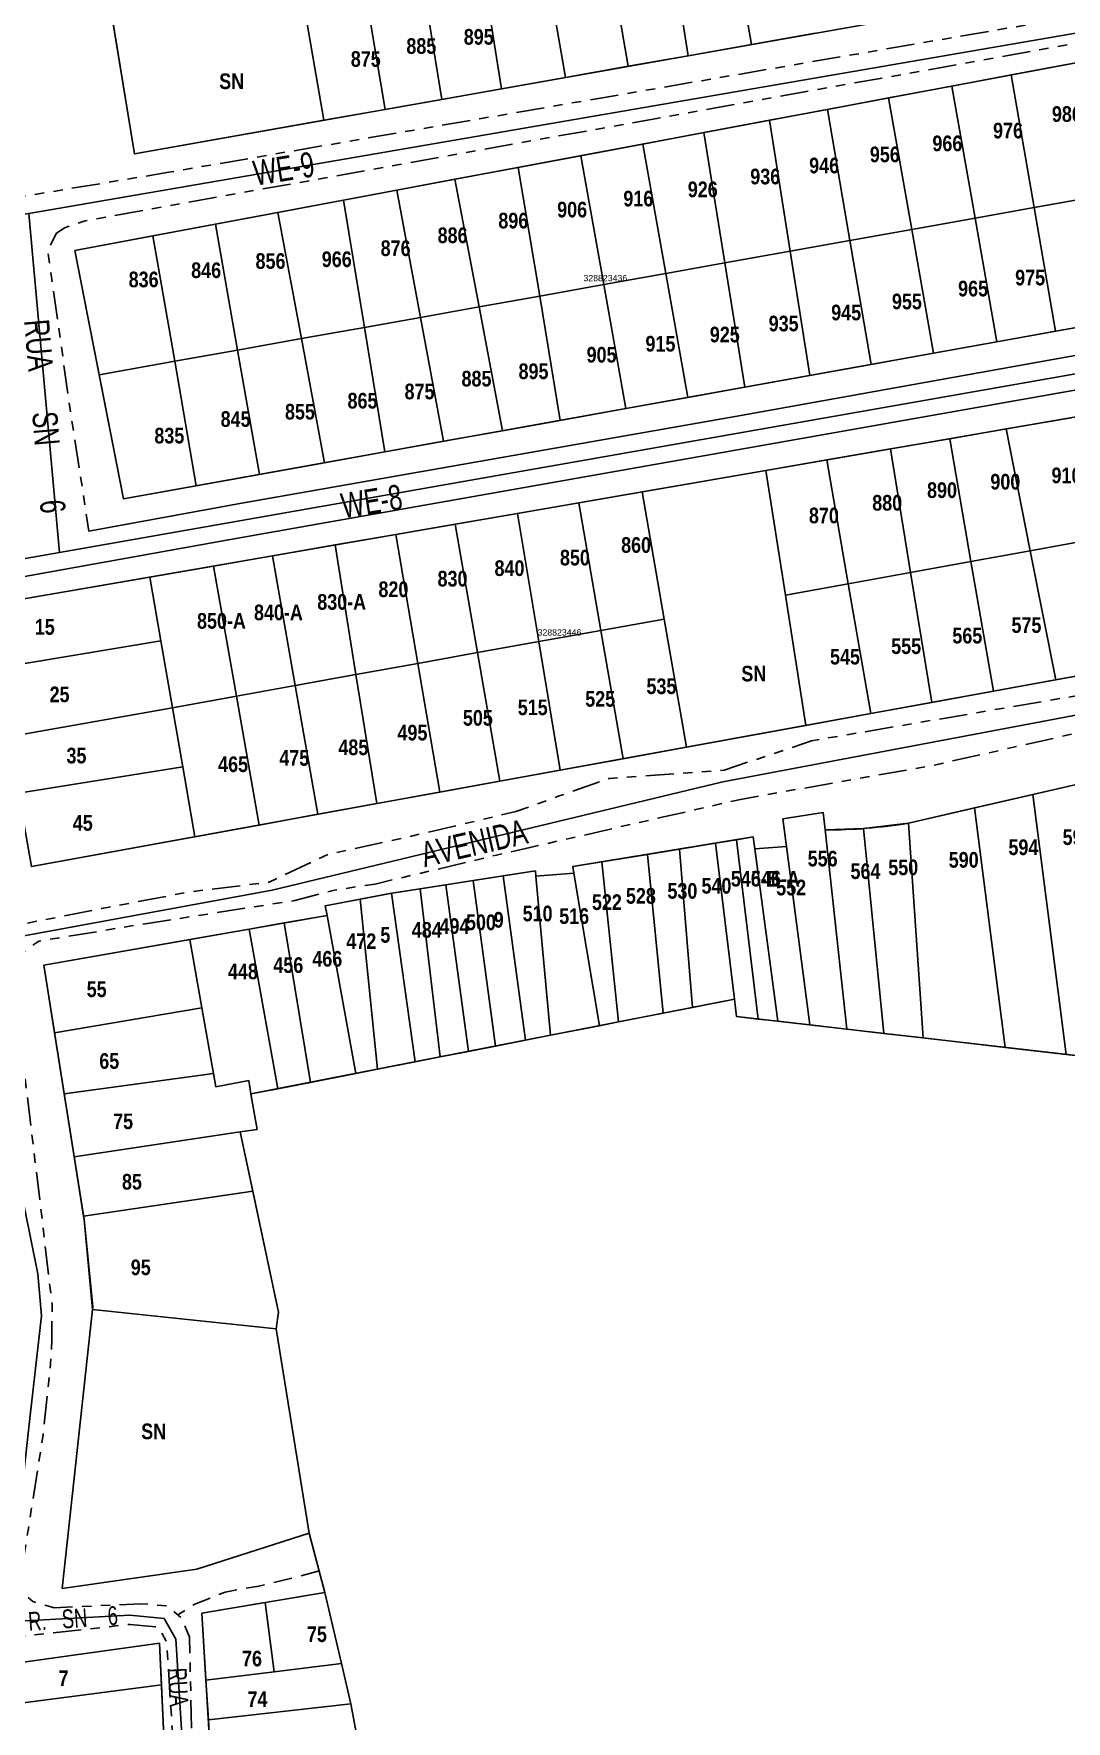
# Model space of a CAD drawing. Extents: x 205316 to 208372, y 4848714 to 4853250.
# Drawn here: x 206511.1 to 206676, y 4851599.2 to 4851868.8 of the extents above; entities that cross this region are included whole.
import ezdxf
from ezdxf.enums import TextEntityAlignment as Align

# ---------------------------------------------------------------- set-up
doc = ezdxf.new("R2010")
doc.units = 0
doc.header["$LTSCALE"] = 1.5
doc.header["$MEASUREMENT"] = 0
doc.linetypes.add('TRACO_15', pattern=[3, 2, -1])
doc.linetypes.add('TRACO_25', pattern=[8, 3, -1, 1, -1, 1, -1])
for name, color, linetype in [('CD-MALHA-LOTES', 40, 'CONTINUOUS'), ('CD_TXT_QUADRA', 7, 'CONTINUOUS'), ('RU-QUADRAS', 6, 'CONTINUOUS'), ('SV-CAMINHO-TRILHA', 20, 'CONTINUOUS'), ('SV-EIXO-RUA-N-PAV', 6, 'CONTINUOUS'), ('SV-EIXO-RUA-PAV', 20, 'CONTINUOUS'), ('SV-RUA-NAO-PAV-S-GUIA-C-GUIA', 7, 'CONTINUOUS'), ('SV-RUA-PAVIM-S-GUIA-C-GUIA', 7, 'CONTINUOUS'), ('SV-TXT-RUA-N-PAV-S-GUIA-C-GUIA', 7, 'CONTINUOUS'), ('SV-TXT-RUA-PAV-S-GUIA-C-GUIA', 7, 'CONTINUOUS'), ('Th_NmrPort', 7, 'CONTINUOUS')]:
    doc.layers.add(name, color=color, linetype=linetype)
doc.styles.add('ARIAL', font='arial.ttf')
doc.styles.add('ROMANS', font='arial.ttf', dxfattribs={"height": 0.2})
doc.styles.get("Standard").update_dxf_attribs({"font": 'swisscbo.ttf'})

msp = doc.modelspace()

# ---------------------------------------------------------------- linework, layer by layer
at = {"layer": 'CD-MALHA-LOTES', "linetype": 'Continuous'}
for p, q in [((206520.69, 4851889.51), (206527.22, 4851849.56)), ((206622.3, 4851887.25), (206625.78, 4851867.04)), ((206606.08, 4851863.55), (206602.55, 4851883.73)), ((206615.67, 4851865.25), (206612.45, 4851885.5)), ((206592.57, 4851881.95), (206596.05, 4851861.77)), ((206576.29, 4851858.26), (206573.07, 4851878.48)), ((206582.63, 4851880.18), (206585.87, 4851859.96)), ((206567.27, 4851856.66), (206563.89, 4851876.84)), ((206553.98, 4851875.07), (206557.49, 4851854.93)), ((206615.67, 4851865.25), (206625.78, 4851867.04)), ((206625.78, 4851867.04), (206635.92, 4851868.84)), ((206606.08, 4851863.55), (206615.67, 4851865.25)), ((206585.87, 4851859.96), (206596.05, 4851861.77)), ((206596.05, 4851861.77), (206606.08, 4851863.55)), ((206667.24, 4851862.17), (206657.78, 4851860.4)), ((206677.01, 4851864.01), (206667.24, 4851862.17)), ((206667.24, 4851862.17), (206670.92, 4851840.99)), ((206576.29, 4851858.26), (206585.87, 4851859.96)), ((206657.78, 4851860.4), (206647.66, 4851858.5)), ((206657.78, 4851860.4), (206661.48, 4851839.3)), ((206557.49, 4851854.93), (206567.27, 4851856.66)), ((206567.27, 4851856.66), (206576.29, 4851858.26)), ((206637.91, 4851856.67), (206628.63, 4851854.93)), ((206647.66, 4851858.5), (206637.91, 4851856.67)), ((206641.49, 4851835.72), (206637.91, 4851856.67)), ((206647.66, 4851858.5), (206651.38, 4851837.49)), ((206527.22, 4851849.56), (206557.49, 4851854.93)), ((206628.63, 4851854.93), (206618.15, 4851852.96)), ((206628.63, 4851854.93), (206631.94, 4851834.01)), ((206608.41, 4851851.13), (206598.52, 4851849.28)), ((206618.15, 4851852.96), (206608.41, 4851851.13)), ((206608.41, 4851851.13), (206612.09, 4851830.46)), ((206618.15, 4851852.96), (206621.52, 4851832.15)), ((206598.52, 4851849.28), (206588.52, 4851847.4)), ((206602.18, 4851828.69), (206598.52, 4851849.28)), ((206578.41, 4851845.5), (206569.11, 4851843.76)), ((206588.52, 4851847.4), (206578.41, 4851845.5)), ((206578.41, 4851845.5), (206582.25, 4851825.12)), ((206591.94, 4851826.86), (206588.52, 4851847.4)), ((206569.11, 4851843.76), (206560.63, 4851842.17)), ((206572.89, 4851823.45), (206569.11, 4851843.76)), ((206550.12, 4851840.2), (206540.14, 4851838.32)), ((206560.63, 4851842.17), (206550.12, 4851840.2)), ((206550.12, 4851840.2), (206553.89, 4851820.05)), ((206563.94, 4851821.85), (206560.63, 4851842.17)), ((206661.48, 4851839.3), (206670.92, 4851840.99)), ((206670.92, 4851840.99), (206680.82, 4851842.76)), ((206674.35, 4851821.23), (206670.92, 4851840.99)), ((206540.14, 4851838.32), (206530.17, 4851836.45)), ((206543.69, 4851818.22), (206540.14, 4851838.32)), ((206651.38, 4851837.49), (206641.49, 4851835.72)), ((206651.38, 4851837.49), (206661.48, 4851839.3)), ((206651.38, 4851837.49), (206654.87, 4851817.73)), ((206664.96, 4851819.54), (206661.48, 4851839.3)), ((206530.17, 4851836.45), (206517.69, 4851834.11)), ((206533.64, 4851816.43), (206530.17, 4851836.45)), ((206631.94, 4851834.01), (206641.49, 4851835.72)), ((206641.49, 4851835.72), (206644.87, 4851815.93)), ((206517.69, 4851834.11), (206521.59, 4851814.27)), ((206612.09, 4851830.46), (206621.52, 4851832.15)), ((206621.52, 4851832.15), (206631.94, 4851834.01)), ((206624.73, 4851812.31), (206621.52, 4851832.15)), ((206635.08, 4851814.17), (206631.94, 4851834.01)), ((206602.18, 4851828.69), (206612.09, 4851830.46)), ((206612.09, 4851830.46), (206615.61, 4851810.67)), ((206582.25, 4851825.12), (206591.94, 4851826.86)), ((206591.94, 4851826.86), (206602.18, 4851828.69)), ((206591.94, 4851826.86), (206595.24, 4851807)), ((206605.7, 4851808.88), (206602.18, 4851828.69)), ((206582.25, 4851825.12), (206572.89, 4851823.45)), ((206585.98, 4851805.34), (206582.25, 4851825.12)), ((206563.94, 4851821.85), (206553.89, 4851820.05)), ((206563.94, 4851821.85), (206572.89, 4851823.45)), ((206567.19, 4851801.96), (206563.94, 4851821.85)), ((206576.58, 4851803.65), (206572.89, 4851823.45)), ((206664.96, 4851819.54), (206674.35, 4851821.23)), ((206674.35, 4851821.23), (206684.35, 4851823.03)), ((206553.89, 4851820.05), (206543.69, 4851818.22)), ((206557.59, 4851800.23), (206553.89, 4851820.05)), ((206654.87, 4851817.73), (206664.96, 4851819.54)), ((206521.59, 4851814.27), (206533.64, 4851816.43)), ((206543.69, 4851818.22), (206533.64, 4851816.43)), ((206537.09, 4851796.55), (206533.64, 4851816.43)), ((206543.69, 4851818.22), (206547.19, 4851798.36)), ((206644.87, 4851815.93), (206635.08, 4851814.17)), ((206644.87, 4851815.93), (206654.87, 4851817.73)), ((206521.59, 4851814.27), (206525.49, 4851794.46)), ((206624.73, 4851812.31), (206635.08, 4851814.17)), ((206605.7, 4851808.88), (206615.61, 4851810.67)), ((206615.61, 4851810.67), (206624.73, 4851812.31)), ((206595.24, 4851807), (206605.7, 4851808.88)), ((206576.58, 4851803.65), (206585.98, 4851805.34)), ((206595.24, 4851807), (206585.98, 4851805.34)), ((206666.43, 4851805.62), (206657.45, 4851804.07)), ((206676.82, 4851807.42), (206666.43, 4851805.62)), ((206666.43, 4851805.62), (206670.27, 4851786.18)), ((206567.19, 4851801.96), (206576.58, 4851803.65)), ((206647.96, 4851802.43), (206637.79, 4851800.67)), ((206657.45, 4851804.07), (206647.96, 4851802.43)), ((206647.96, 4851802.43), (206651.19, 4851782.71)), ((206657.45, 4851804.07), (206660.83, 4851784.46)), ((206547.19, 4851798.36), (206557.59, 4851800.23)), ((206557.59, 4851800.23), (206567.19, 4851801.96)), ((206637.79, 4851800.67), (206628.09, 4851798.99)), ((206637.79, 4851800.67), (206641.23, 4851780.9)), ((206537.09, 4851796.55), (206547.19, 4851798.36)), ((206628.09, 4851798.99), (206608.29, 4851795.56)), ((206628.09, 4851798.99), (206631.2, 4851779.08)), ((206525.49, 4851794.46), (206537.09, 4851796.55)), ((206598.18, 4851793.81), (206608.29, 4851795.56)), ((206608.29, 4851795.56), (206611.82, 4851775.27)), ((206588.42, 4851792.12), (206578.45, 4851790.4)), ((206598.18, 4851793.81), (206588.42, 4851792.12)), ((206588.42, 4851792.12), (206591.81, 4851771.67)), ((206601.72, 4851773.44), (206598.18, 4851793.81)), ((206578.45, 4851790.4), (206568.95, 4851788.76)), ((206582.01, 4851769.9), (206578.45, 4851790.4)), ((206549.26, 4851785.35), (206559.26, 4851787.13)), ((206559.26, 4851787.13), (206568.95, 4851788.76)), ((206559.26, 4851787.13), (206562.58, 4851766.39)), ((206568.95, 4851788.76), (206572.47, 4851768.17)), ((206660.83, 4851784.46), (206670.27, 4851786.18)), ((206670.27, 4851786.18), (206680.44, 4851788.02)), ((206674.36, 4851765.54), (206670.27, 4851786.18)), ((206539.85, 4851783.72), (206529.68, 4851781.96)), ((206549.26, 4851785.35), (206539.85, 4851783.72)), ((206539.85, 4851783.72), (206543.51, 4851762.94)), ((206552.9, 4851764.64), (206549.26, 4851785.35)), ((206651.19, 4851782.71), (206660.83, 4851784.46)), ((206664.41, 4851763.72), (206660.83, 4851784.46)), ((206529.68, 4851781.96), (206503.38, 4851777.41)), ((206531.44, 4851771.79), (206529.68, 4851781.96)), ((206631.2, 4851779.08), (206641.23, 4851780.9)), ((206641.23, 4851780.9), (206651.19, 4851782.71)), ((206644.84, 4851760.16), (206641.23, 4851780.9)), ((206654.58, 4851761.93), (206651.19, 4851782.71)), ((206631.2, 4851779.08), (206634.45, 4851758.27)), ((206591.81, 4851771.67), (206601.72, 4851773.44)), ((206611.82, 4851775.27), (206601.72, 4851773.44)), ((206601.72, 4851773.44), (206605.29, 4851752.95)), ((206615.39, 4851754.79), (206611.82, 4851775.27)), ((206505.15, 4851767.39), (206531.44, 4851771.79)), ((206533.3, 4851761.1), (206531.44, 4851771.79)), ((206582.01, 4851769.9), (206591.81, 4851771.67)), ((206595.22, 4851751.12), (206591.81, 4851771.67)), ((206572.47, 4851768.17), (206562.58, 4851766.39)), ((206582.01, 4851769.9), (206572.47, 4851768.17)), ((206575.99, 4851747.61), (206572.47, 4851768.17)), ((206585.58, 4851749.36), (206582.01, 4851769.9)), ((206674.36, 4851765.54), (206684.29, 4851767.35)), ((206552.9, 4851764.64), (206543.51, 4851762.94)), ((206562.58, 4851766.39), (206552.9, 4851764.64)), ((206556.51, 4851744.07), (206552.9, 4851764.64)), ((206565.92, 4851745.78), (206562.58, 4851766.39)), ((206664.41, 4851763.72), (206674.36, 4851765.54)), ((206543.51, 4851762.94), (206533.3, 4851761.1)), ((206543.51, 4851762.94), (206547.12, 4851742.36)), ((206644.84, 4851760.16), (206654.58, 4851761.93)), ((206654.58, 4851761.93), (206664.41, 4851763.72)), ((206507.09, 4851756.46), (206533.3, 4851761.1)), ((206534.95, 4851751.64), (206533.3, 4851761.1)), ((206634.45, 4851758.27), (206644.84, 4851760.16)), ((206615.39, 4851754.79), (206634.45, 4851758.27)), ((206605.29, 4851752.95), (206615.39, 4851754.79)), ((206508.69, 4851747.44), (206534.95, 4851751.64)), ((206536.88, 4851740.49), (206534.95, 4851751.64)), ((206605.29, 4851752.95), (206595.22, 4851751.12)), ((206575.99, 4851747.61), (206585.58, 4851749.36)), ((206585.58, 4851749.36), (206595.22, 4851751.12)), ((206678.58, 4851749.07), (206670.7, 4851747.25)), ((206556.51, 4851744.07), (206565.92, 4851745.78)), ((206565.92, 4851745.78), (206575.99, 4851747.61)), ((206670.7, 4851747.25), (206661.39, 4851745.09)), ((206676.02, 4851705.73), (206670.7, 4851747.25)), ((206547.12, 4851742.36), (206556.51, 4851744.07)), ((206637.23, 4851744.34), (206630.79, 4851743.33)), ((206630.79, 4851743.33), (206631.37, 4851738.92)), ((206637.52, 4851741.58), (206637.23, 4851744.34)), ((206661.39, 4851745.09), (206650.87, 4851742.65)), ((206666.3, 4851706.85), (206661.39, 4851745.09)), ((206510.76, 4851735.73), (206536.88, 4851740.49)), ((206536.88, 4851740.49), (206547.12, 4851742.36)), ((206626.04, 4851740.45), (206623.36, 4851740.01)), ((206626.29, 4851738.57), (206626.04, 4851740.45)), ((206643.67, 4851741.8), (206637.52, 4851741.58)), ((206637.52, 4851741.58), (206640.98, 4851709.75)), ((206650.87, 4851742.65), (206643.67, 4851741.8)), ((206646.92, 4851709.07), (206643.67, 4851741.8)), ((206653.19, 4851708.35), (206650.87, 4851742.65)), ((206609.15, 4851737.67), (206601.88, 4851736.48)), ((206614.27, 4851738.51), (206609.15, 4851737.67)), ((206609.15, 4851737.67), (206611.68, 4851712.31)), ((206620.02, 4851739.46), (206614.27, 4851738.51)), ((206616.35, 4851713.23), (206614.27, 4851738.51)), ((206623.36, 4851740.01), (206620.02, 4851739.46)), ((206623.06, 4851714.54), (206620.02, 4851739.46)), ((206623.36, 4851740.01), (206626.85, 4851711.37)), ((206631.37, 4851738.92), (206626.29, 4851738.57)), ((206626.29, 4851738.57), (206629.96, 4851711.02)), ((206635.09, 4851710.43), (206631.37, 4851738.92)), ((206591.26, 4851735.03), (206586.09, 4851734.23)), ((206591.35, 4851734.2), (206591.26, 4851735.03)), ((206601.88, 4851736.48), (206597.23, 4851735.71)), ((206597.23, 4851735.71), (206597.39, 4851734.66)), ((206604.51, 4851710.9), (206601.88, 4851736.48)), ((206576.96, 4851732.8), (206572.86, 4851732.17)), ((206581.34, 4851733.49), (206576.96, 4851732.8)), ((206580.58, 4851706.2), (206576.96, 4851732.8)), ((206586.09, 4851734.23), (206581.34, 4851733.49)), ((206584.87, 4851707.04), (206581.34, 4851733.49)), ((206589.67, 4851707.98), (206586.09, 4851734.23)), ((206597.39, 4851734.66), (206591.35, 4851734.2)), ((206591.35, 4851734.2), (206593.69, 4851708.77)), ((206597.39, 4851734.66), (206601.5, 4851710.31)), ((206563.26, 4851730.5), (206557.7, 4851729.44)), ((206568.25, 4851731.45), (206563.26, 4851730.5)), ((206563.26, 4851730.5), (206566.04, 4851703.34)), ((206572.86, 4851732.17), (206568.25, 4851731.45)), ((206572.07, 4851704.52), (206568.25, 4851731.45)), ((206572.86, 4851732.17), (206576.07, 4851705.31)), ((206557.98, 4851727.92), (206551.15, 4851726.72)), ((206557.7, 4851729.44), (206557.98, 4851727.92)), ((206562.55, 4851702.65), (206557.98, 4851727.92)), ((206536.06, 4851724.06), (206545.54, 4851725.73)), ((206551.15, 4851726.72), (206545.54, 4851725.73)), ((206545.54, 4851725.73), (206550.13, 4851700.21)), ((206555.36, 4851701.24), (206551.15, 4851726.72)), ((206536.06, 4851724.06), (206512.73, 4851719.96)), ((206537.98, 4851713.17), (206536.06, 4851724.06)), ((206512.73, 4851719.96), (206514.44, 4851709.16)), ((206616.35, 4851713.23), (206623.06, 4851714.54)), ((206623.06, 4851714.54), (206623.4, 4851711.77)), ((206537.98, 4851713.17), (206514.44, 4851709.16)), ((206539.83, 4851702.69), (206537.98, 4851713.17)), ((206601.5, 4851710.31), (206604.51, 4851710.9)), ((206604.51, 4851710.9), (206611.68, 4851712.31)), ((206611.68, 4851712.31), (206616.35, 4851713.23)), ((206623.4, 4851711.77), (206626.85, 4851711.37)), ((206626.85, 4851711.37), (206629.96, 4851711.02)), ((206629.96, 4851711.02), (206635.09, 4851710.43)), ((206514.44, 4851709.16), (206515.99, 4851699.42)), ((206589.67, 4851707.98), (206593.69, 4851708.77)), ((206593.69, 4851708.77), (206601.5, 4851710.31)), ((206635.09, 4851710.43), (206640.98, 4851709.75)), ((206640.98, 4851709.75), (206646.92, 4851709.07)), ((206646.92, 4851709.07), (206653.19, 4851708.35)), ((206653.19, 4851708.35), (206666.3, 4851706.85)), ((206572.07, 4851704.52), (206576.07, 4851705.31)), ((206576.07, 4851705.31), (206580.58, 4851706.2)), ((206580.58, 4851706.2), (206584.87, 4851707.04)), ((206584.87, 4851707.04), (206589.67, 4851707.98)), ((206666.3, 4851706.85), (206676.02, 4851705.73)), ((206676.02, 4851705.73), (206685.47, 4851704.65)), ((206515.99, 4851699.42), (206539.83, 4851702.69)), ((206539.83, 4851702.69), (206540.21, 4851700.56)), ((206555.36, 4851701.24), (206562.55, 4851702.65)), ((206562.55, 4851702.65), (206566.04, 4851703.34)), ((206566.04, 4851703.34), (206572.07, 4851704.52)), ((206540.21, 4851700.56), (206545.47, 4851701.54)), ((206545.47, 4851701.54), (206545.79, 4851699.4)), ((206550.13, 4851700.21), (206545.79, 4851699.4)), ((206550.13, 4851700.21), (206555.36, 4851701.24)), ((206517.58, 4851689.38), (206515.99, 4851699.42)), ((206545.79, 4851699.4), (206546.81, 4851693.73)), ((206544.11, 4851693.33), (206517.58, 4851689.38)), ((206546.81, 4851693.73), (206544.11, 4851693.33)), ((206546.12, 4851683.88), (206544.11, 4851693.33)), ((206517.58, 4851689.38), (206519.08, 4851679.88)), ((206546.12, 4851683.88), (206519.08, 4851679.88)), ((206550.23, 4851664.55), (206546.12, 4851683.88)), ((206519.08, 4851679.88), (206519.17, 4851679.33)), ((206519.17, 4851679.33), (206520.55, 4851665.4)), ((206515.68, 4851620.39), (206520.5, 4851664.95)), ((206520.55, 4851665.4), (206520.5, 4851664.95)), ((206520.5, 4851664.95), (206549.87, 4851661.86)), ((206549.87, 4851661.86), (206550.23, 4851664.55)), ((206549.87, 4851661.86), (206555.14, 4851629.26)), ((206555.14, 4851629.26), (206537.17, 4851623.48)), ((206557.62, 4851619.77), (206555.14, 4851629.26)), ((206537.17, 4851623.48), (206515.68, 4851620.39)), ((206557.62, 4851619.77), (206548.09, 4851618.16)), ((206560.28, 4851608.44), (206557.62, 4851619.77)), ((206548.09, 4851618.16), (206537.99, 4851616.46)), ((206537.99, 4851616.46), (206538.63, 4851605.75)), ((206549.55, 4851607.11), (206548.09, 4851618.16)), ((206531.2, 4851611.69), (206507.95, 4851608.45)), ((206531.52, 4851605.01), (206531.2, 4851611.69)), ((206549.55, 4851607.11), (206560.28, 4851608.44)), ((206561.78, 4851601.98), (206560.28, 4851608.44)), ((206538.63, 4851605.75), (206549.55, 4851607.11)), ((206539.02, 4851599.41), (206538.63, 4851605.75)), ((206508.66, 4851602.02), (206531.52, 4851605.01)), ((206532.2, 4851591.06), (206531.52, 4851605.01)), ((206561.78, 4851601.98), (206539.02, 4851599.41)), ((206563.04, 4851595.13), (206561.78, 4851601.98)), ((206539.02, 4851599.41), (206539.48, 4851591.75))]:
    msp.add_line(p, q, dxfattribs=at)
at = {"layer": 'RU-QUADRAS', "linetype": 'Continuous'}
for points in [[(206520.69, 4851889.51), (206579.41, 4851900.47), (206679.78, 4851918.39), (206685.78, 4851877.68), (206527.22, 4851849.56)], [(206517.69, 4851834.11), (206687.25, 4851865.93), (206694.26, 4851824.81), (206525.49, 4851794.46)], [(206503.38, 4851777.41), (206696.71, 4851810.86), (206703.25, 4851770.8), (206510.76, 4851735.73)]]:
    msp.add_lwpolyline(points, close=True, dxfattribs=at)
for points in [[(206540.06, 4851582.06), (206537.99, 4851616.46), (206557.62, 4851619.77), (206555.14, 4851629.26), (206537.17, 4851623.48), (206515.68, 4851620.39), (206520.5, 4851664.95), (206549.87, 4851661.86), (206550.23, 4851664.55), (206544.11, 4851693.33), (206546.81, 4851693.73), (206545.79, 4851699.4), (206623.06, 4851714.54), (206623.4, 4851711.77), (206705.03, 4851702.4), (206728.71, 4851708.73), (206769.61, 4851730.23), (206783.47, 4851741.86), (206850.82, 4851760.44), (206866.46, 4851753.18), (206880.23, 4851753.67)], [(206510.2, 4851587.96), (206507.95, 4851608.45), (206531.2, 4851611.69), (206532.2, 4851590.96)]]:
    msp.add_lwpolyline(points, dxfattribs=at)
msp.add_lwpolyline([(206705.03, 4851702.4), (206623.4, 4851711.77), (206623.06, 4851714.54), (206545.79, 4851699.4), (206546.81, 4851693.73), (206544.11, 4851693.33), (206550.23, 4851664.55), (206549.87, 4851661.86), (206520.5, 4851664.95), (206519.17, 4851679.33), (206512.73, 4851719.96), (206557.98, 4851727.92), (206557.7, 4851729.44), (206568.38, 4851731.47), (206591.26, 4851735.03), (206591.35, 4851734.2), (206597.39, 4851734.66), (206597.23, 4851735.71), (206626.04, 4851740.45), (206626.29, 4851738.57), (206631.37, 4851738.92), (206630.79, 4851743.33), (206637.23, 4851744.34), (206637.52, 4851741.58, 0.041062), (206650.85, 4851742.65), (206678.58, 4851749.07)], format="xyb", dxfattribs=at)
at = {"layer": 'SV-CAMINHO-TRILHA', "linetype": 'TRACO_15', "flags": 128}
msp.add_lwpolyline([(206556.72, 4851623.23), (206552.44, 4851622.09), (206547.08, 4851620.8), (206541.7, 4851619.84), (206536.86, 4851617.93), (206534.12, 4851616.19)], dxfattribs=at)
at = {"layer": 'SV-EIXO-RUA-N-PAV', "flags": 128}
for points in [[(206955.71, 4851918.38), (206897.08, 4851908.32), (206887.66, 4851906.62), (206878.84, 4851905.02), (206868.91, 4851903.22), (206719.42, 4851876.13), (206695.8, 4851872.01), (206510.33, 4851840.06), (206473.11, 4851833.64), (206346.98, 4851811.89), (206331.94, 4851808.45), (206323.57, 4851806.62), (206172.98, 4851780.86), (206163.33, 4851780.28)], [(206510.33, 4851840.06), (206515.23, 4851785.91)], [(206955.57, 4851806.05), (206898.12, 4851796.05), (206715.41, 4851764.26), (206706.54, 4851762.72), (206696.59, 4851763.59), (206684.59, 4851761.25), (206621.22, 4851749.25), (206549.22, 4851731.98), (206501.15, 4851723.14)], [(206492.66, 4851781.94), (206498.88, 4851743.98), (206498.88, 4851734.33), (206501.15, 4851723.14), (206511.76, 4851670.67), (206512.35, 4851663.94), (206510.57, 4851648.05), (206508.25, 4851627.35), (206505.82, 4851615.04), (206503.86, 4851605.11), (206508.25, 4851415.7)], [(206505.82, 4851615.04), (206526.5, 4851616.16), (206531.96, 4851615.6), (206533.8, 4851612.31), (206534.73, 4851597.95), (206534.3, 4851581.25), (206535.19, 4851569.63), (206536.72, 4851554.17), (206537.37, 4851538.96), (206535.93, 4851524.13), (206536.16, 4851514.47), (206537.44, 4851505.37), (206540.38, 4851477.35), (206542.38, 4851465.21), (206545.09, 4851448.67), (206547.51, 4851429.31), (206547.65, 4851417.49), (206547.15, 4851415.7)]]:
    msp.add_lwpolyline(points, dxfattribs=at)
at = {"layer": 'SV-EIXO-RUA-PAV', "flags": 128}
msp.add_lwpolyline([(206163.12, 4851723.31), (206334.57, 4851753.84), (206341.29, 4851755.03), (206475.35, 4851778.9), (206492.66, 4851781.94), (206515.23, 4851785.91), (206704.78, 4851819.2)], dxfattribs=at)
at = {"layer": 'SV-RUA-NAO-PAV-S-GUIA-C-GUIA', "linetype": 'TRACO_25', "flags": 128}
for points in [[(206505.4, 4851842.11), (206532.72, 4851846.63), (206623.36, 4851862.21), (206678.67, 4851871.71), (206688.37, 4851873.89), (206691.68, 4851876.78)], [(206693.59, 4851865.42), (206691.73, 4851866.86), (206688.36, 4851867.54), (206683.24, 4851867.55), (206677.26, 4851867.17), (206519.33, 4851838.87), (206516.02, 4851837.77), (206514.72, 4851836.86), (206513.39, 4851834.07), (206517.03, 4851808.14), (206519.95, 4851789.31)], [(206501.01, 4851780.51), (206499.29, 4851778.27), (206499.11, 4851777.57), (206498.44, 4851776.4), (206498.82, 4851770.8), (206503.49, 4851740.75), (206501.18, 4851739.54), (206500.57, 4851735.92), (206502.13, 4851725.35), (206506.23, 4851725.92), (206521.98, 4851729.03), (206536.12, 4851731.7), (206548.73, 4851733.24), (206558.2, 4851737.69), (206571.27, 4851740.55), (206588.15, 4851744.5), (206595.07, 4851747), (206603.04, 4851749.79), (206621.42, 4851751.13), (206635.38, 4851755.81), (206704.44, 4851767.57), (206706.65, 4851768.36), (206699.45, 4851812.61), (206698.67, 4851814.26)], [(206955.57, 4851799.97), (206934.14, 4851796.16), (206860.88, 4851783.17), (206735.63, 4851761.77), (206703.71, 4851756.48), (206702.49, 4851759.36), (206701.02, 4851760.12), (206698.13, 4851760.77), (206694.81, 4851760.87), (206654.52, 4851751.84), (206624, 4851746.46), (206585.03, 4851737.55), (206565.65, 4851732.94), (206559.17, 4851731.96), (206552.85, 4851730.31), (206529.3, 4851726.65), (206511.96, 4851723.83), (206509.42, 4851722.02), (206508.46, 4851720.4), (206508.21, 4851717.63), (206508.16, 4851715.1), (206512.83, 4851676.33), (206513.57, 4851669.7), (206514.06, 4851665.84), (206514.03, 4851660.11), (206513.76, 4851655.44), (206512.64, 4851644.99), (206509.35, 4851624.21), (206509.04, 4851619.98), (206511, 4851618.32), (206514.46, 4851617.32), (206528.26, 4851617.97), (206532.48, 4851617.63), (206534.74, 4851615.64), (206536.01, 4851612.66), (206536.51, 4851590.47), (206535, 4851581.45), (206535.07, 4851577.82), (206537.19, 4851563.13), (206538.4, 4851551.11), (206538.67, 4851544.48), (206539.26, 4851538.03), (206538.95, 4851534.3), (206537.9, 4851520.6), (206539.26, 4851518.77), (206540.04, 4851506.18), (206541.1, 4851490.87), (206542.56, 4851475.23), (206543.53, 4851465.1), (206543.84, 4851461.96), (206545.54, 4851451.49), (206547.81, 4851439.67), (206548.09, 4851432.97), (206548.17, 4851427.19), (206548.57, 4851415.7)], [(206509.61, 4851415.7), (206509.68, 4851432.83), (206509.18, 4851458.96), (206509.08, 4851463.33), (206508.7, 4851489.08), (206507.31, 4851534.41), (206507.12, 4851563.35), (206505.97, 4851590.02), (206505.65, 4851599.47), (206505.94, 4851606.43), (206506.15, 4851610.6), (206507.85, 4851612.61), (206526.51, 4851614.68), (206531.05, 4851614.22), (206532.36, 4851611.88), (206533.25, 4851597.92), (206532.83, 4851581.22), (206533.72, 4851569.5), (206535.25, 4851554.06), (206535.89, 4851539), (206534.46, 4851524.18), (206534.69, 4851514.35), (206535.98, 4851505.19), (206538.93, 4851477.15), (206540.93, 4851464.97), (206543.64, 4851448.46), (206546.04, 4851429.21), (206546.18, 4851417.67), (206545.64, 4851415.7)]]:
    msp.add_lwpolyline(points, dxfattribs=at)
at = {"layer": 'SV-RUA-PAVIM-S-GUIA-C-GUIA', "flags": 128}
for points in [[(206693.64, 4851865.4), (206700.13, 4851826.13), (206700.01, 4851824.33), (206698.95, 4851822.69), (206697.76, 4851821.3), (206696.5, 4851820.73), (206695.4, 4851820.36), (206678.08, 4851817.44), (206623.19, 4851807.64), (206544.04, 4851793.7), (206519.95, 4851789.31)], [(206501.01, 4851780.51), (206542.23, 4851787.93), (206686.14, 4851813.35), (206696.98, 4851815.05), (206698.67, 4851814.26)]]:
    msp.add_lwpolyline(points, dxfattribs=at)

# ---------------------------------------------------------------- texts
at = {"layer": 'CD_TXT_QUADRA', "color": 7, "linetype": 'Continuous', "style": 'ROMANS'}
for s, p in [('328823436', (206602.43, 4851829.73)), ('328823446', (206595.1, 4851773.13))]:
    msp.add_text(s, height=1, dxfattribs=at).set_placement(p, align=Align.MIDDLE)
at = {"layer": 'SV-TXT-RUA-N-PAV-S-GUIA-C-GUIA', "style": 'ARIAL', "width": 0.7}
for s, height, rotation, p in [('WE-9', 4, 9, (206546.55, 4851844.47)), ('RUA      SN        6', 4, 275, (206509.57, 4851822.95)), ('AVENIDA', 4, 13, (206573.55, 4851735.61)), ('R.   SN    6', 3, 4, (206510.35, 4851613.63)), ('RUA', 3, 273, (206532.53, 4851607.66))]:
    msp.add_text(s, height=height, rotation=rotation, dxfattribs=at).set_placement(p)
at = {"layer": 'SV-TXT-RUA-PAV-S-GUIA-C-GUIA', "style": 'ARIAL', "width": 0.7}
msp.add_text('WE-8', height=4, rotation=9, dxfattribs=at).set_placement((206560.58, 4851791.34))
at = {"layer": 'Th_NmrPort', "color": 1}
for s, p in [('885', (206570.65, 4851866.79)), ('895', (206579.82, 4851868.26)), ('875', (206561.77, 4851864.72)), ('SN', (206540.76, 4851861.17)), ('986', (206673.76, 4851855.93)), ('976', (206664.36, 4851853.29)), ('966', (206654.67, 4851851.24)), ('946', (206634.99, 4851847.71)), ('956', (206644.68, 4851849.48)), ('936', (206625.58, 4851845.95)), ('916', (206605.31, 4851842.43)), ('926', (206615.6, 4851843.9)), ('896', (206585.34, 4851838.91)), ('906', (206594.74, 4851840.67)), ('886', (206575.64, 4851836.56)), ('876', (206566.54, 4851834.5)), ('846', (206536.28, 4851830.98)), ('856', (206546.56, 4851832.45)), ('966', (206557.14, 4851832.74)), ('836', (206526.29, 4851829.51)), ('965', (206658.78, 4851828.05)), ('975', (206667.89, 4851829.81)), ('955', (206648.21, 4851825.99)), ('945', (206638.51, 4851824.23)), ('925', (206619.12, 4851820.71)), ('935', (206628.52, 4851822.47)), ('905', (206599.44, 4851817.48)), ('915', (206608.84, 4851819.24)), ('895', (206588.57, 4851814.84)), ('885', (206579.46, 4851813.66)), ('865', (206561.25, 4851810.14)), ('875', (206570.36, 4851811.61)), ('845', (206540.98, 4851807.21)), ('855', (206551.26, 4851808.38)), ('835', (206530.4, 4851804.56)), ('890', (206653.82, 4851795.85)), ('900', (206663.93, 4851797.2)), ('910', (206673.7, 4851798.21)), ('880', (206645.06, 4851793.83)), ('870', (206634.95, 4851791.81)), ('850', (206595.18, 4851785.07)), ('860', (206604.95, 4851787.09)), ('840', (206584.73, 4851783.39)), ('820', (206566.19, 4851780.02)), ('830', (206575.63, 4851781.71)), ('830-A', (206556.42, 4851778)), ('850-A', (206537.21, 4851774.97)), ('840-A', (206546.31, 4851776.32)), ('575', (206667.3, 4851774.3)), ('15', (206511.3, 4851774)), ('565', (206657.86, 4851772.61)), ('545', (206638.32, 4851769.25)), ('555', (206648.09, 4851770.93)), ('SN', (206624.16, 4851766.55)), ('535', (206609, 4851764.53)), ('25', (206513.66, 4851763.23)), ('515', (206588.44, 4851761.16)), ('525', (206599.22, 4851762.51)), ('505', (206579.68, 4851759.48)), ('495', (206569.23, 4851757.12)), ('35', (206516.36, 4851753.46)), ('475', (206550.35, 4851753.08)), ('485', (206559.79, 4851754.77)), ('465', (206540.58, 4851752.07)), ('45', (206517.37, 4851742.69)), ('598', (206675.47, 4851740.42)), ('556', (206634.75, 4851737)), ('590', (206657.28, 4851736.8)), ('594', (206666.82, 4851738.81)), ('546-B', (206622.48, 4851733.79)), ('546-A', (206625.7, 4851733.79)), ('564', (206641.59, 4851734.99)), ('550', (206647.62, 4851735.6)), ('528', (206605.72, 4851731.04)), ('530', (206612.35, 4851731.84)), ('540', (206617.79, 4851732.65)), ('552', (206629.72, 4851732.38)), ('522', (206600.29, 4851730.04)), ('484', (206571.52, 4851725.61)), ('494', (206575.95, 4851726.22)), ('500', (206580.17, 4851726.82)), ('9', (206584.6, 4851727.22)), ('510', (206589.22, 4851728.23)), ('516', (206595.06, 4851727.82)), ('472', (206561.06, 4851723.8)), ('5', (206566.49, 4851724.81)), ('466', (206555.63, 4851720.99)), ('448', (206542.15, 4851718.98)), ('456', (206549.4, 4851719.99)), ('55', (206519.59, 4851716.13)), ('65', (206521.6, 4851704.67)), ('75', (206523.81, 4851695.03)), ('85', (206525.22, 4851685.38)), ('95', (206526.63, 4851671.71)), ('SN', (206528.3, 4851645.51)), ('75', (206554.77, 4851613.11)), ('76', (206544.4, 4851609.22)), ('7', (206515.09, 4851606.08)), ('74', (206545.27, 4851602.74))]:
    msp.add_text(s, height=2.5, dxfattribs=at).set_placement(p, align=Align.MIDDLE_LEFT)

doc.saveas('drawing.dxf')
